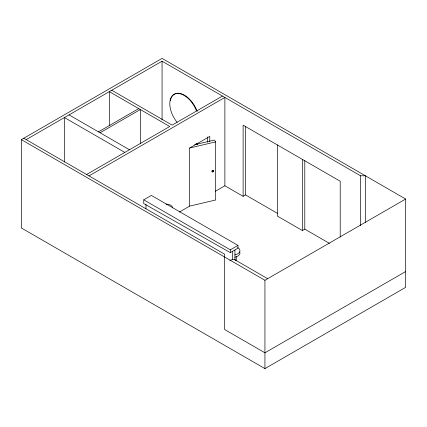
<?xml version="1.0" encoding="UTF-8"?>
<svg xmlns="http://www.w3.org/2000/svg" width="427" height="427" viewBox="0 0 427 427"><rect width="100%" height="100%" fill="white"/><g stroke="black" fill="none" stroke-linecap="round" stroke-linejoin="round"><path stroke-width="0.64" d="M21.35 139.64L162.068 58.398L405.65 199.03L405.65 287.36L264.932 368.602L21.35 227.97L21.35 139.64L264.932 280.272L405.65 199.03M26.18 139.64L162.068 61.189L360.559 175.785L365.389 175.785L365.389 222.36M98.45 131.852L138.711 108.607M100.062 132.781L140.323 109.536L140.323 143.408M86.574 174.504L169.716 126.504L109.323 91.64L109.323 125.511M222.456 96.054L172.129 125.111L111.741 90.241M88.992 175.903L224.874 97.447L224.874 185.782L243.123 196.319L245.536 194.92L277.454 213.351M179.329 212.075L189.647 206.118L189.647 148.009L209.774 136.384L209.774 141.668M143.744 199.841L151.398 195.427L237.962 245.402L237.962 248.194L230.308 252.608L143.744 203.562L143.744 199.841L230.308 249.822L237.962 245.402M215.368 191.269L224.874 185.782M277.32 144.918L277.32 216.062L302.375 230.527L304.793 229.128L329.436 243.358M405.65 271.556L264.932 352.798L224.671 329.553L224.671 254.236L23.768 138.241M194.616 144.71L214.391 140.061L215.678 141.887L215.678 200.001L189.647 206.118M189.647 148.009L215.678 141.887M267.75 278.751L234.866 259.765L233.195 259.488L231.311 259.883A10.739 6.202 -60 0 0 229.822 260.603M195.998 143.541L197.728 144.54M69.062 114.884L129.456 149.749M124.823 152.423L64.429 117.553L64.429 162.063M234.866 259.765L236.2 260.689M360.559 175.785L360.559 225.686M340.202 237.07L340.202 181.224L243.123 125.175L243.123 196.319M304.793 160.648L304.793 229.128M302.375 159.383L302.375 230.527M264.932 280.272L264.932 368.602M245.536 126.44L245.536 194.92M236.259 256.632L236.259 260.598M234.941 249.939L234.941 259.819M232.523 251.332L232.523 259.627M230.308 249.822L230.308 252.608M207.362 136.971L207.362 142.255M162.068 61.189L162.068 119.987M145.959 204.223L145.959 208.739M212.432 171.691A0.854 0.646 -35.2 0 1 211.952 170.869A0.854 0.646 -35.2 0 1 213.052 170.272A0.854 0.646 -35.2 0 1 213.34 171.2M213.036 171.51A0.854 0.646 -35.2 0 1 212.843 171.617M170.394 100.756A20.213 11.668 60 0 1 170.619 99.678M170.779 99.08A20.213 11.668 60 0 1 171.43 97.42M171.985 96.459A20.213 11.668 60 0 1 184.704 95.306A20.213 11.668 60 0 1 197.189 111.458M177.146 122.341A20.213 11.668 60 0 1 173.8 94.511A20.213 11.668 60 0 1 196.335 110.492M166.05 204.111A6.549 3.779 0 0 1 172.599 207.89M239.728 251.882A7.686 4.435 0 0 1 234.93 257.198M237.738 247.569A7.686 4.435 0 0 1 234.93 254.876M212.849 171.985A0.854 0.646 -35.2 0 0 213.601 170.795A0.854 0.646 -35.2 0 0 212.23 171.051A0.854 0.646 -35.2 0 0 212.849 171.985"/></g></svg>
